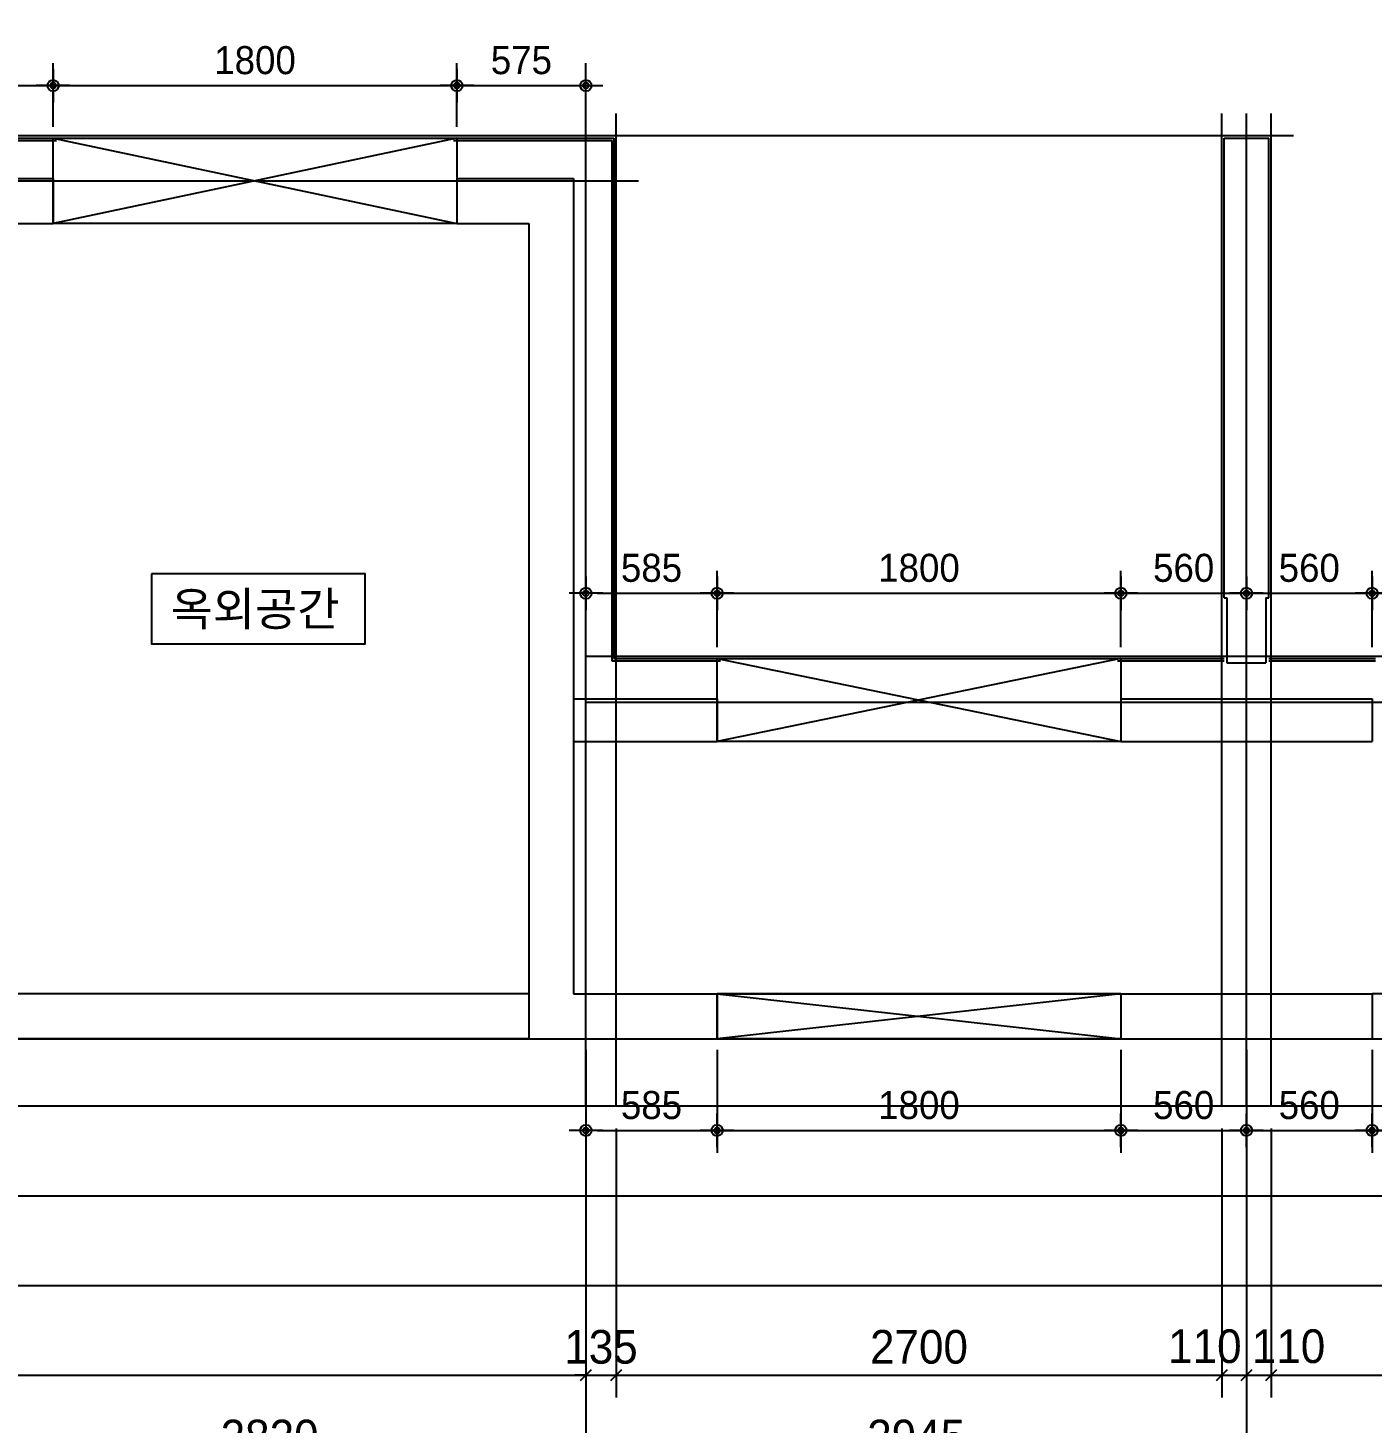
# Model space of a CAD drawing. Header units: millimetres. Extents: x 0 to 92204, y -190080 to 23760.
# Drawn here: x 19468 to 25461, y -123820 to -117599 of the extents above; entities that cross this region are included whole.
import ezdxf
from ezdxf.enums import TextEntityAlignment as Align

# ---------------------------------------------------------------- set-up
doc = ezdxf.new("R2010")
doc.units = ezdxf.units.MM
doc.header["$LTSCALE"] = 100
doc.linetypes.add('AUDIT_D_220706163347-0', pattern=[0])
doc.linetypes.add('CEN', pattern=[62, 60, -1, 0, -1])
doc.layers.get('defpoints').update_dxf_attribs({"color": 139})
for name, color, linetype in [('AA-XXXX-DIMS', 7, 'Continuous'), ('CEN_CON', 1, 'CEN'), ('CEN_WALL', 12, 'CEN'), ('CONC', 2, 'Continuous'), ('DIM', 7, 'AUDIT_D_220706163347-0'), ('ELE3_CON', 7, 'Continuous'), ('MC', 135, 'Continuous'), ('WAL', 3, 'Continuous'), ('WAL_DRY', 7, 'Continuous'), ('실명', 3, 'AUDIT_D_220706163347-0'), ('실명박스', 7, 'AUDIT_D_220706163347-0'), ('창호-open', 4, 'Continuous')]:
    doc.layers.add(name, color=color, linetype=linetype)
doc.styles.add('HAUD01', font='Dotum.ttf')
doc.styles.add('돋움', font='Dotum.ttf')
doc.styles.add('맑은고딕', font='malgun.ttf', dxfattribs={"width": 0.9})
doc.dimstyles.new('DIM-50', dxfattribs={"dimscale": 50, "dimtxt": 3, "dimasz": 1, "dimexe": 2, "dimexo": 2, "dimgap": 1, "dimtad": 1, "dimdec": 0, "dimzin": 0, "dimdsep": 46, "dimtxsty": '맑은고딕', "dimblk1": 'DIMDOT', "dimblk2": 'DIMDOT', "dimsah": 1, "dimcen": 0.09, "dimdle": 2, "dimclrd": 7, "dimclre": 7, "dimclrt": 3, "dimadec": 0, "dimazin": 0, "dimtfac": 1, "dimtdec": 0, "dimtix": 1, "dimtmove": 2, "dimatfit": 3, "dimldrblk": 'DIMDOT', "dimfxl": 1, "dimtolj": 1, "dimtzin": 0, "dimarcsym": 0})
doc.dimstyles.new('MCDIM-50', dxfattribs={"dimscale": 50, "dimtxt": 3, "dimasz": 1, "dimexe": 2, "dimexo": 2, "dimgap": 1, "dimtad": 1, "dimdec": 0, "dimzin": 0, "dimdsep": 46, "dimtxsty": '맑은고딕', "dimblk1": 'ARCHTICK', "dimblk2": 'ARCHTICK', "dimsah": 1, "dimcen": 0.09, "dimdle": 2, "dimclrd": 7, "dimclre": 7, "dimclrt": 3, "dimadec": 0, "dimazin": 0, "dimtfac": 1, "dimtdec": 0, "dimtix": 1, "dimtmove": 2, "dimatfit": 3, "dimldrblk": 'ARCHTICK', "dimfxl": 1, "dimtolj": 1, "dimtzin": 0, "dimarcsym": 0})
doc.dimstyles.new('내부100', dxfattribs={"dimscale": 50, "dimtxt": 2.5, "dimasz": 1, "dimexe": 2, "dimexo": 1, "dimgap": 1, "dimtad": 1, "dimdec": 0, "dimzin": 0, "dimdsep": 46, "dimtxsty": '돋움', "dimblk1": 'DIMDOT', "dimblk2": 'DIMDOT', "dimsah": 1, "dimcen": 0.09, "dimdle": 2, "dimclrd": 7, "dimclre": 7, "dimclrt": 3, "dimadec": 0, "dimazin": 0, "dimtfac": 1, "dimtdec": 0, "dimtix": 1, "dimtmove": 2, "dimatfit": 3, "dimldrblk": 'DIMDOT', "dimfxl": 1, "dimtolj": 1, "dimtzin": 0, "dimarcsym": 0})

# ---------------------------------------------------------------- blocks, each defined once
blk = doc.blocks.new('U-121A(기본)', base_point=(-97042.6, -98978.4))
at = {"layer": 'CEN_CON'}
for p, q in [((-105307.6, -99278.4), (-105307.6, -94853.4)), ((-111072.6, -98978.4), (-96437.6, -98978.4))]:
    blk.add_line(p, q, dxfattribs=at)
at = {"layer": 'CEN_WALL'}
for p, q in [((-108252.6, -99278.4), (-108252.6, -94853.4)), ((-111672.6, -95153.4), (-108017.6, -95153.4)), ((-108252.6, -97478.4), (-100677.6, -97478.4))]:
    blk.add_line(p, q, dxfattribs=at)
at = {"layer": 'CONC'}
for p, q in [((-105407.6, -97013.4), (-105407.6, -94963.4)), ((-105407.6, -94963.4), (-105207.6, -94963.4)), ((-105207.6, -97013.4), (-105207.6, -94963.4)), ((-111197.6, -95143.4), (-110627.6, -95143.4)), ((-110627.6, -95143.4), (-110627.6, -95343.4)), ((-108827.6, -95143.4), (-108307.6, -95143.4)), ((-108827.6, -95143.4), (-108827.6, -95343.4)), ((-108307.6, -95143.4), (-108307.6, -98778.4)), ((-110947.6, -95343.4), (-110627.6, -95343.4)), ((-108827.6, -95343.4), (-108507.6, -95343.4)), ((-108507.6, -95343.4), (-108507.6, -98978.4)), ((-105407.6, -97013.4), (-105394.6, -97013.4)), ((-105394.6, -97013.4), (-105394.6, -97303.4)), ((-105220.6, -97013.4), (-105220.6, -97303.4)), ((-105220.6, -97013.4), (-105207.6, -97013.4)), ((-105394.6, -97303.4), (-105220.6, -97303.4)), ((-108307.6, -98778.4), (-107667.6, -98778.4)), ((-107667.6, -98778.4), (-107667.6, -98978.4)), ((-105867.6, -98778.4), (-104747.6, -98778.4)), ((-105867.6, -98778.4), (-105867.6, -98978.4)), ((-104747.6, -98778.4), (-104747.6, -98978.4)), ((-108507.6, -98978.4), (-107667.6, -98978.4)), ((-105867.6, -98978.4), (-104747.6, -98978.4))]:
    blk.add_line(p, q, dxfattribs=at)
at = {"layer": 'ELE3_CON'}
for p, q in [((-108507.6, -98778.4), (-110947.6, -98778.4)), ((-105867.6, -98778.4), (-107667.6, -98778.4)), ((-101447.6, -98778.4), (-104747.6, -98778.4)), ((-108507.6, -98978.4), (-110947.6, -98978.4))]:
    blk.add_line(p, q, dxfattribs=at)
at = {"layer": 'MC'}
for p, q in [((-108117.6, -99278.4), (-108117.6, -94853.4)), ((-105417.6, -99278.4), (-105417.6, -94853.4)), ((-105197.6, -99278.4), (-105197.6, -94853.4)), ((-105097.6, -94953.4), (-111072.6, -94953.4)), ((-108252.6, -97273.4), (-100677.6, -97273.4))]:
    blk.add_line(p, q, dxfattribs=at)
at = {"layer": 'WAL'}
for p, q in [((-108307.6, -97463.4), (-107667.6, -97463.4)), ((-107667.6, -97463.4), (-107667.6, -97653.4)), ((-105867.6, -97463.4), (-104747.6, -97463.4)), ((-105867.6, -97463.4), (-105867.6, -97653.4)), ((-104747.6, -97463.4), (-104747.6, -97653.4)), ((-108307.6, -97653.4), (-107667.6, -97653.4)), ((-105867.6, -97653.4), (-104747.6, -97653.4))]:
    blk.add_line(p, q, dxfattribs=at)
at = {"layer": 'WAL_DRY'}
for p, q in [((-111377.6, -94963.4), (-110612.6, -94963.4)), ((-111367.6, -94973.4), (-110612.6, -94973.4)), ((-108842.6, -94963.4), (-108127.6, -94963.4)), ((-108842.6, -94973.4), (-108137.6, -94973.4)), ((-108137.6, -94973.4), (-108137.6, -97293.4)), ((-108127.6, -94963.4), (-108127.6, -97283.4)), ((-108127.6, -97283.4), (-107652.6, -97283.4)), ((-105882.6, -97283.4), (-105407.6, -97283.4)), ((-105207.6, -97283.4), (-104732.6, -97283.4)), ((-108137.6, -97293.4), (-107652.6, -97293.4)), ((-105882.6, -97293.4), (-105407.6, -97293.4)), ((-105207.6, -97293.4), (-104732.6, -97293.4))]:
    blk.add_line(p, q, dxfattribs=at)
blk = doc.blocks.new('DIMDOT')
at = {"layer": 'AA-XXXX-DIMS'}
for p, q in [((0, -1.5), (0, 1.5)), ((-1.5, 0), (1.5, 0))]:
    blk.add_line(p, q, dxfattribs=at)
for radius in [0.5, 0.25]:
    blk.add_circle((0, 0), radius, dxfattribs=at)
blk = doc.blocks.new('*D2963')
at = {"layer": 'defpoints', "color": 0, "transparency": 16777216}
for p in [(19135.6, -146165.9), (21955.6, -146165.9), (21955.6, -147765.9)]:
    blk.add_point(p, dxfattribs=at)
at = {"layer": 'DIM', "color": 7, "lineweight": -2, "transparency": 16777216}
for p, q in [((19135.6, -146265.9), (19135.6, -147865.9)), ((21955.6, -146265.9), (21955.6, -147865.9)), ((19185.6, -147765.9), (21905.6, -147765.9))]:
    blk.add_line(p, q, dxfattribs=at)
at = {"layer": 'DIM', "color": 7, "lineweight": -2, "transparency": 16777216, "xscale": 50, "yscale": 50, "zscale": 50, "rotation": 180}
blk.add_blockref('DIMDOT', (19135.6, -147765.9), dxfattribs=at)
at = {"layer": 'DIM', "color": 7, "lineweight": -2, "transparency": 16777216, "xscale": 50, "yscale": 50, "zscale": 50}
blk.add_blockref('DIMDOT', (21955.6, -147765.9), dxfattribs=at)
at = {"layer": 'DIM', "color": 3, "transparency": 16777216, "insert": (20545.6, -147640.8), "char_height": 150, "attachment_point": 5, "style": 'HAUD01'}
blk.add_mtext('\\A1;2820', dxfattribs=at)
blk = doc.blocks.new('*D2964')
at = {"layer": 'defpoints', "color": 0, "transparency": 16777216}
for p in [(21955.6, -146165.9), (24900.6, -146165.9), (24900.6, -147765.9)]:
    blk.add_point(p, dxfattribs=at)
at = {"layer": 'DIM', "color": 7, "lineweight": -2, "transparency": 16777216}
for p, q in [((21955.6, -146265.9), (21955.6, -147865.9)), ((24900.6, -146265.9), (24900.6, -147865.9)), ((22005.6, -147765.9), (24850.6, -147765.9))]:
    blk.add_line(p, q, dxfattribs=at)
at = {"layer": 'DIM', "color": 7, "lineweight": -2, "transparency": 16777216, "xscale": 50, "yscale": 50, "zscale": 50, "rotation": 180}
blk.add_blockref('DIMDOT', (21955.6, -147765.9), dxfattribs=at)
at = {"layer": 'DIM', "color": 7, "lineweight": -2, "transparency": 16777216, "xscale": 50, "yscale": 50, "zscale": 50}
blk.add_blockref('DIMDOT', (24900.6, -147765.9), dxfattribs=at)
at = {"layer": 'DIM', "color": 3, "transparency": 16777216, "insert": (23428.1, -147640.8), "char_height": 150, "attachment_point": 5, "style": 'HAUD01'}
blk.add_mtext('\\A1;2945', dxfattribs=at)
blk = doc.blocks.new('*D2965')
at = {"layer": 'defpoints', "color": 0, "transparency": 16777216}
for p in [(24900.6, -146165.9), (29320.6, -146165.9), (29320.6, -147765.9)]:
    blk.add_point(p, dxfattribs=at)
at = {"layer": 'DIM', "color": 7, "lineweight": -2, "transparency": 16777216}
for p, q in [((24900.6, -146265.9), (24900.6, -147865.9)), ((29320.6, -146265.9), (29320.6, -147865.9)), ((24950.6, -147765.9), (29270.6, -147765.9))]:
    blk.add_line(p, q, dxfattribs=at)
at = {"layer": 'DIM', "color": 7, "lineweight": -2, "transparency": 16777216, "xscale": 50, "yscale": 50, "zscale": 50, "rotation": 180}
blk.add_blockref('DIMDOT', (24900.6, -147765.9), dxfattribs=at)
at = {"layer": 'DIM', "color": 7, "lineweight": -2, "transparency": 16777216, "xscale": 50, "yscale": 50, "zscale": 50}
blk.add_blockref('DIMDOT', (29320.6, -147765.9), dxfattribs=at)
at = {"layer": 'DIM', "color": 3, "transparency": 16777216, "insert": (27110.6, -147640.8), "char_height": 150, "attachment_point": 5, "style": 'HAUD01'}
blk.add_mtext('\\A1;4420', dxfattribs=at)
blk = doc.blocks.new('_ArchTick')
at = {"color": 0, "linetype": 'ByBlock', "const_width": 0.15}
blk.add_lwpolyline([(-0.5, -0.5), (0.5, 0.5)], dxfattribs=at)
blk = doc.blocks.new('*D2977')
at = {"layer": 'defpoints', "color": 0, "linetype": 'ByBlock', "transparency": 16777216}
for p in [(21955.6, -146165.9), (22090.6, -146165.9), (22090.6, -147365.9)]:
    blk.add_point(p, dxfattribs=at)
at = {"layer": 'DIM', "color": 7, "linetype": 'ByBlock', "lineweight": -2, "transparency": 16777216}
for p, q in [((21955.6, -146265.9), (21955.6, -147465.9)), ((22090.6, -146265.9), (22090.6, -147465.9)), ((21955.6, -147365.9), (21905.6, -147365.9)), ((21955.6, -147365.9), (22090.6, -147365.9)), ((22090.6, -147365.9), (22140.6, -147365.9))]:
    blk.add_line(p, q, dxfattribs=at)
at = {"layer": 'DIM', "color": 7, "linetype": 'ByBlock', "lineweight": -2, "transparency": 16777216, "xscale": 50, "yscale": 50, "zscale": 50}
blk.add_blockref('_ArchTick', (21955.6, -147365.9), dxfattribs=at)
at = {"layer": 'DIM', "color": 7, "linetype": 'ByBlock', "lineweight": -2, "transparency": 16777216, "xscale": 50, "yscale": 50, "zscale": 50, "rotation": 180}
blk.add_blockref('_ArchTick', (22090.6, -147365.9), dxfattribs=at)
at = {"layer": 'DIM', "color": 3, "linetype": 'ByBlock', "transparency": 16777216, "insert": (22023.1, -147240.8), "char_height": 150, "attachment_point": 5, "style": 'HAUD01'}
blk.add_mtext('\\A1;135', dxfattribs=at)
blk = doc.blocks.new('*D2978')
at = {"layer": 'defpoints', "color": 0, "linetype": 'ByBlock', "transparency": 16777216}
for p in [(22090.6, -146165.9), (24790.6, -146165.9), (24790.6, -147365.9)]:
    blk.add_point(p, dxfattribs=at)
at = {"layer": 'DIM', "color": 7, "linetype": 'ByBlock', "lineweight": -2, "transparency": 16777216}
for p, q in [((22090.6, -146265.9), (22090.6, -147465.9)), ((24790.6, -146265.9), (24790.6, -147465.9)), ((21990.6, -147365.9), (24890.6, -147365.9))]:
    blk.add_line(p, q, dxfattribs=at)
at = {"layer": 'DIM', "color": 7, "linetype": 'ByBlock', "lineweight": -2, "transparency": 16777216, "xscale": 50, "yscale": 50, "zscale": 50, "rotation": 180}
blk.add_blockref('_ArchTick', (22090.6, -147365.9), dxfattribs=at)
at = {"layer": 'DIM', "color": 7, "linetype": 'ByBlock', "lineweight": -2, "transparency": 16777216, "xscale": 50, "yscale": 50, "zscale": 50}
blk.add_blockref('_ArchTick', (24790.6, -147365.9), dxfattribs=at)
at = {"layer": 'DIM', "color": 3, "linetype": 'ByBlock', "transparency": 16777216, "insert": (23440.6, -147240.8), "char_height": 150, "attachment_point": 5, "style": 'HAUD01'}
blk.add_mtext('\\A1;2700', dxfattribs=at)
blk = doc.blocks.new('*D2979')
at = {"layer": 'defpoints', "color": 0, "linetype": 'ByBlock', "transparency": 16777216}
for p in [(24790.6, -146165.9), (24900.6, -146165.9), (24900.6, -147365.9)]:
    blk.add_point(p, dxfattribs=at)
at = {"layer": 'DIM', "color": 7, "linetype": 'ByBlock', "lineweight": -2, "transparency": 16777216}
for p, q in [((24790.6, -146265.9), (24790.6, -147465.9)), ((24900.6, -146265.9), (24900.6, -147465.9)), ((24690.6, -147365.9), (25000.6, -147365.9))]:
    blk.add_line(p, q, dxfattribs=at)
at = {"layer": 'DIM', "color": 7, "linetype": 'ByBlock', "lineweight": -2, "transparency": 16777216, "xscale": 50, "yscale": 50, "zscale": 50, "rotation": 180}
blk.add_blockref('_ArchTick', (24790.6, -147365.9), dxfattribs=at)
at = {"layer": 'DIM', "color": 7, "linetype": 'ByBlock', "lineweight": -2, "transparency": 16777216, "xscale": 50, "yscale": 50, "zscale": 50}
blk.add_blockref('_ArchTick', (24900.6, -147365.9), dxfattribs=at)
at = {"layer": 'DIM', "color": 3, "linetype": 'ByBlock', "transparency": 16777216, "insert": (24715, -147238), "char_height": 150, "attachment_point": 5, "style": 'HAUD01'}
blk.add_mtext('\\A1;110', dxfattribs=at)
blk = doc.blocks.new('*D2980')
at = {"layer": 'defpoints', "color": 0, "linetype": 'ByBlock', "transparency": 16777216}
for p in [(24900.6, -146165.9), (25010.6, -146165.9), (25010.6, -147365.9)]:
    blk.add_point(p, dxfattribs=at)
at = {"layer": 'DIM', "color": 7, "linetype": 'ByBlock', "lineweight": -2, "transparency": 16777216}
for p, q in [((24900.6, -146265.9), (24900.6, -147465.9)), ((25010.6, -146265.9), (25010.6, -147465.9)), ((24800.6, -147365.9), (25110.6, -147365.9))]:
    blk.add_line(p, q, dxfattribs=at)
at = {"layer": 'DIM', "color": 7, "linetype": 'ByBlock', "lineweight": -2, "transparency": 16777216, "xscale": 50, "yscale": 50, "zscale": 50, "rotation": 180}
blk.add_blockref('_ArchTick', (24900.6, -147365.9), dxfattribs=at)
at = {"layer": 'DIM', "color": 7, "linetype": 'ByBlock', "lineweight": -2, "transparency": 16777216, "xscale": 50, "yscale": 50, "zscale": 50}
blk.add_blockref('_ArchTick', (25010.6, -147365.9), dxfattribs=at)
at = {"layer": 'DIM', "color": 3, "linetype": 'ByBlock', "transparency": 16777216, "insert": (25088.1, -147238), "char_height": 150, "attachment_point": 5, "style": 'HAUD01'}
blk.add_mtext('\\A1;110', dxfattribs=at)
blk = doc.blocks.new('*D2981')
at = {"layer": 'defpoints', "color": 0, "linetype": 'ByBlock', "transparency": 16777216}
for p in [(25010.6, -146165.9), (29210.6, -146165.9), (29210.6, -147365.9)]:
    blk.add_point(p, dxfattribs=at)
at = {"layer": 'DIM', "color": 7, "linetype": 'ByBlock', "lineweight": -2, "transparency": 16777216}
for p, q in [((25010.6, -146265.9), (25010.6, -147465.9)), ((29210.6, -146265.9), (29210.6, -147465.9)), ((24910.6, -147365.9), (29310.6, -147365.9))]:
    blk.add_line(p, q, dxfattribs=at)
at = {"layer": 'DIM', "color": 7, "linetype": 'ByBlock', "lineweight": -2, "transparency": 16777216, "xscale": 50, "yscale": 50, "zscale": 50, "rotation": 180}
blk.add_blockref('_ArchTick', (25010.6, -147365.9), dxfattribs=at)
at = {"layer": 'DIM', "color": 7, "linetype": 'ByBlock', "lineweight": -2, "transparency": 16777216, "xscale": 50, "yscale": 50, "zscale": 50}
blk.add_blockref('_ArchTick', (29210.6, -147365.9), dxfattribs=at)
at = {"layer": 'DIM', "color": 3, "linetype": 'ByBlock', "transparency": 16777216, "insert": (27110.6, -147240.8), "char_height": 150, "attachment_point": 5, "style": 'HAUD01'}
blk.add_mtext('\\A1;4200', dxfattribs=at)
blk = doc.blocks.new('*D1086')
at = {"layer": 'defpoints', "color": 0, "transparency": 16777216}
for p in [(21955.6, -122105.9), (22540.6, -122105.9), (22540.6, -122515.2)]:
    blk.add_point(p, dxfattribs=at)
at = {"layer": 'DIM', "color": 7, "lineweight": -2, "transparency": 16777216}
for p, q in [((21955.6, -122155.9), (21955.6, -122615.2)), ((22540.6, -122155.9), (22540.6, -122615.2)), ((22005.6, -122515.2), (22490.6, -122515.2))]:
    blk.add_line(p, q, dxfattribs=at)
at = {"layer": 'DIM', "color": 7, "lineweight": -2, "transparency": 16777216, "xscale": 50, "yscale": 50, "zscale": 50, "rotation": 180}
blk.add_blockref('DIMDOT', (21955.6, -122515.2), dxfattribs=at)
at = {"layer": 'DIM', "color": 7, "lineweight": -2, "transparency": 16777216, "xscale": 50, "yscale": 50, "zscale": 50}
blk.add_blockref('DIMDOT', (22540.6, -122515.2), dxfattribs=at)
at = {"layer": 'DIM', "color": 3, "transparency": 16777216, "insert": (22248.1, -122402.6), "char_height": 125, "attachment_point": 5, "style": '돋움'}
blk.add_mtext('\\A1;585', dxfattribs=at)
blk = doc.blocks.new('*D1087')
at = {"layer": 'defpoints', "color": 0, "transparency": 16777216}
for p in [(22540.6, -122105.9), (24340.6, -122105.9), (24340.6, -122515.2)]:
    blk.add_point(p, dxfattribs=at)
at = {"layer": 'DIM', "color": 7, "lineweight": -2, "transparency": 16777216}
for p, q in [((22540.6, -122155.9), (22540.6, -122615.2)), ((24340.6, -122155.9), (24340.6, -122615.2)), ((22590.6, -122515.2), (24290.6, -122515.2))]:
    blk.add_line(p, q, dxfattribs=at)
at = {"layer": 'DIM', "color": 7, "lineweight": -2, "transparency": 16777216, "xscale": 50, "yscale": 50, "zscale": 50, "rotation": 180}
blk.add_blockref('DIMDOT', (22540.6, -122515.2), dxfattribs=at)
at = {"layer": 'DIM', "color": 7, "lineweight": -2, "transparency": 16777216, "xscale": 50, "yscale": 50, "zscale": 50}
blk.add_blockref('DIMDOT', (24340.6, -122515.2), dxfattribs=at)
at = {"layer": 'DIM', "color": 3, "transparency": 16777216, "insert": (23440.6, -122402.6), "char_height": 125, "attachment_point": 5, "style": '돋움'}
blk.add_mtext('\\A1;1800', dxfattribs=at)
blk = doc.blocks.new('*D1088')
at = {"layer": 'defpoints', "color": 0, "transparency": 16777216}
for p in [(24340.6, -122105.9), (24900.6, -122105.9), (24900.6, -122515.2)]:
    blk.add_point(p, dxfattribs=at)
at = {"layer": 'DIM', "color": 7, "lineweight": -2, "transparency": 16777216}
for p, q in [((24340.6, -122155.9), (24340.6, -122615.2)), ((24900.6, -122155.9), (24900.6, -122615.2)), ((24390.6, -122515.2), (24850.6, -122515.2))]:
    blk.add_line(p, q, dxfattribs=at)
at = {"layer": 'DIM', "color": 7, "lineweight": -2, "transparency": 16777216, "xscale": 50, "yscale": 50, "zscale": 50, "rotation": 180}
blk.add_blockref('DIMDOT', (24340.6, -122515.2), dxfattribs=at)
at = {"layer": 'DIM', "color": 7, "lineweight": -2, "transparency": 16777216, "xscale": 50, "yscale": 50, "zscale": 50}
blk.add_blockref('DIMDOT', (24900.6, -122515.2), dxfattribs=at)
at = {"layer": 'DIM', "color": 3, "transparency": 16777216, "insert": (24620.6, -122402.6), "char_height": 125, "attachment_point": 5, "style": '돋움'}
blk.add_mtext('\\A1;560', dxfattribs=at)
blk = doc.blocks.new('*D1089')
at = {"layer": 'defpoints', "color": 0, "transparency": 16777216}
for p in [(24900.6, -122105.9), (25460.6, -122105.9), (25460.6, -122515.2)]:
    blk.add_point(p, dxfattribs=at)
at = {"layer": 'DIM', "color": 7, "lineweight": -2, "transparency": 16777216}
for p, q in [((24900.6, -122155.9), (24900.6, -122615.2)), ((25460.6, -122155.9), (25460.6, -122615.2)), ((24950.6, -122515.2), (25410.6, -122515.2))]:
    blk.add_line(p, q, dxfattribs=at)
at = {"layer": 'DIM', "color": 7, "lineweight": -2, "transparency": 16777216, "xscale": 50, "yscale": 50, "zscale": 50, "rotation": 180}
blk.add_blockref('DIMDOT', (24900.6, -122515.2), dxfattribs=at)
at = {"layer": 'DIM', "color": 7, "lineweight": -2, "transparency": 16777216, "xscale": 50, "yscale": 50, "zscale": 50}
blk.add_blockref('DIMDOT', (25460.6, -122515.2), dxfattribs=at)
at = {"layer": 'DIM', "color": 3, "transparency": 16777216, "insert": (25180.6, -122402.6), "char_height": 125, "attachment_point": 5, "style": '돋움'}
blk.add_mtext('\\A1;560', dxfattribs=at)
blk = doc.blocks.new('*D1090')
at = {"layer": 'defpoints', "color": 0, "transparency": 16777216}
for p in [(25460.6, -122105.9), (28760.6, -122105.9), (28760.6, -122515.2)]:
    blk.add_point(p, dxfattribs=at)
at = {"layer": 'DIM', "color": 7, "lineweight": -2, "transparency": 16777216}
for p, q in [((25460.6, -122155.9), (25460.6, -122615.2)), ((28760.6, -122155.9), (28760.6, -122615.2)), ((25510.6, -122515.2), (28710.6, -122515.2))]:
    blk.add_line(p, q, dxfattribs=at)
at = {"layer": 'DIM', "color": 7, "lineweight": -2, "transparency": 16777216, "xscale": 50, "yscale": 50, "zscale": 50, "rotation": 180}
blk.add_blockref('DIMDOT', (25460.6, -122515.2), dxfattribs=at)
at = {"layer": 'DIM', "color": 7, "lineweight": -2, "transparency": 16777216, "xscale": 50, "yscale": 50, "zscale": 50}
blk.add_blockref('DIMDOT', (28760.6, -122515.2), dxfattribs=at)
at = {"layer": 'DIM', "color": 3, "transparency": 16777216, "insert": (27110.6, -122402.6), "char_height": 125, "attachment_point": 5, "style": '돋움'}
blk.add_mtext('\\A1;3300', dxfattribs=at)
blk = doc.blocks.new('*D1107')
at = {"layer": 'defpoints', "color": 0, "transparency": 16777216}
for p in [(22540.6, -120120), (21955.6, -120410.9), (22540.6, -120410.9)]:
    blk.add_point(p, dxfattribs=at)
at = {"layer": 'DIM', "color": 7, "lineweight": -2, "transparency": 16777216}
for p, q in [((21955.6, -120360.9), (21955.6, -120020)), ((22540.6, -120360.9), (22540.6, -120020)), ((22005.6, -120120), (22490.6, -120120))]:
    blk.add_line(p, q, dxfattribs=at)
at = {"layer": 'DIM', "color": 7, "lineweight": -2, "transparency": 16777216, "xscale": 50, "yscale": 50, "zscale": 50, "rotation": 180}
blk.add_blockref('DIMDOT', (21955.6, -120120), dxfattribs=at)
at = {"layer": 'DIM', "color": 7, "lineweight": -2, "transparency": 16777216, "xscale": 50, "yscale": 50, "zscale": 50}
blk.add_blockref('DIMDOT', (22540.6, -120120), dxfattribs=at)
at = {"layer": 'DIM', "color": 3, "transparency": 16777216, "insert": (22248.1, -120007.4), "char_height": 125, "attachment_point": 5, "style": '돋움'}
blk.add_mtext('\\A1;585', dxfattribs=at)
blk = doc.blocks.new('*D1108')
at = {"layer": 'defpoints', "color": 0, "transparency": 16777216}
for p in [(24340.6, -120120), (22540.6, -120410.9), (24340.6, -120410.9)]:
    blk.add_point(p, dxfattribs=at)
at = {"layer": 'DIM', "color": 7, "lineweight": -2, "transparency": 16777216}
for p, q in [((22540.6, -120360.9), (22540.6, -120020)), ((24340.6, -120360.9), (24340.6, -120020)), ((22590.6, -120120), (24290.6, -120120))]:
    blk.add_line(p, q, dxfattribs=at)
at = {"layer": 'DIM', "color": 7, "lineweight": -2, "transparency": 16777216, "xscale": 50, "yscale": 50, "zscale": 50, "rotation": 180}
blk.add_blockref('DIMDOT', (22540.6, -120120), dxfattribs=at)
at = {"layer": 'DIM', "color": 7, "lineweight": -2, "transparency": 16777216, "xscale": 50, "yscale": 50, "zscale": 50}
blk.add_blockref('DIMDOT', (24340.6, -120120), dxfattribs=at)
at = {"layer": 'DIM', "color": 3, "transparency": 16777216, "insert": (23440.6, -120007.4), "char_height": 125, "attachment_point": 5, "style": '돋움'}
blk.add_mtext('\\A1;1800', dxfattribs=at)
blk = doc.blocks.new('*D1109')
at = {"layer": 'defpoints', "color": 0, "transparency": 16777216}
for p in [(24900.6, -120120), (24340.6, -120410.9), (24900.6, -120410.9)]:
    blk.add_point(p, dxfattribs=at)
at = {"layer": 'DIM', "color": 7, "lineweight": -2, "transparency": 16777216}
for p, q in [((24340.6, -120360.9), (24340.6, -120020)), ((24900.6, -120360.9), (24900.6, -120020)), ((24390.6, -120120), (24850.6, -120120))]:
    blk.add_line(p, q, dxfattribs=at)
at = {"layer": 'DIM', "color": 7, "lineweight": -2, "transparency": 16777216, "xscale": 50, "yscale": 50, "zscale": 50, "rotation": 180}
blk.add_blockref('DIMDOT', (24340.6, -120120), dxfattribs=at)
at = {"layer": 'DIM', "color": 7, "lineweight": -2, "transparency": 16777216, "xscale": 50, "yscale": 50, "zscale": 50}
blk.add_blockref('DIMDOT', (24900.6, -120120), dxfattribs=at)
at = {"layer": 'DIM', "color": 3, "transparency": 16777216, "insert": (24620.6, -120007.4), "char_height": 125, "attachment_point": 5, "style": '돋움'}
blk.add_mtext('\\A1;560', dxfattribs=at)
blk = doc.blocks.new('*D1110')
at = {"layer": 'defpoints', "color": 0, "transparency": 16777216}
for p in [(25460.6, -120120), (24900.6, -120410.9), (25460.6, -120410.9)]:
    blk.add_point(p, dxfattribs=at)
at = {"layer": 'DIM', "color": 7, "lineweight": -2, "transparency": 16777216}
for p, q in [((24900.6, -120360.9), (24900.6, -120020)), ((25460.6, -120360.9), (25460.6, -120020)), ((24950.6, -120120), (25410.6, -120120))]:
    blk.add_line(p, q, dxfattribs=at)
at = {"layer": 'DIM', "color": 7, "lineweight": -2, "transparency": 16777216, "xscale": 50, "yscale": 50, "zscale": 50, "rotation": 180}
blk.add_blockref('DIMDOT', (24900.6, -120120), dxfattribs=at)
at = {"layer": 'DIM', "color": 7, "lineweight": -2, "transparency": 16777216, "xscale": 50, "yscale": 50, "zscale": 50}
blk.add_blockref('DIMDOT', (25460.6, -120120), dxfattribs=at)
at = {"layer": 'DIM', "color": 3, "transparency": 16777216, "insert": (25180.6, -120007.4), "char_height": 125, "attachment_point": 5, "style": '돋움'}
blk.add_mtext('\\A1;560', dxfattribs=at)
blk = doc.blocks.new('*D1111')
at = {"layer": 'defpoints', "color": 0, "transparency": 16777216}
for p in [(28760.6, -120120), (25460.6, -120410.9), (28760.6, -120410.9)]:
    blk.add_point(p, dxfattribs=at)
at = {"layer": 'DIM', "color": 7, "lineweight": -2, "transparency": 16777216}
for p, q in [((25460.6, -120360.9), (25460.6, -120020)), ((28760.6, -120360.9), (28760.6, -120020)), ((25510.6, -120120), (28710.6, -120120))]:
    blk.add_line(p, q, dxfattribs=at)
at = {"layer": 'DIM', "color": 7, "lineweight": -2, "transparency": 16777216, "xscale": 50, "yscale": 50, "zscale": 50, "rotation": 180}
blk.add_blockref('DIMDOT', (25460.6, -120120), dxfattribs=at)
at = {"layer": 'DIM', "color": 7, "lineweight": -2, "transparency": 16777216, "xscale": 50, "yscale": 50, "zscale": 50}
blk.add_blockref('DIMDOT', (28760.6, -120120), dxfattribs=at)
at = {"layer": 'DIM', "color": 3, "transparency": 16777216, "insert": (27110.6, -120007.4), "char_height": 125, "attachment_point": 5, "style": '돋움'}
blk.add_mtext('\\A1;3300', dxfattribs=at)
blk = doc.blocks.new('*D1128')
at = {"layer": 'defpoints', "color": 0, "transparency": 16777216}
for p in [(19580.6, -117856.4), (18955.6, -118090.9), (19580.6, -118090.9)]:
    blk.add_point(p, dxfattribs=at)
at = {"layer": 'DIM', "color": 7, "lineweight": -2, "transparency": 16777216}
for p, q in [((18955.6, -118040.9), (18955.6, -117756.4)), ((19580.6, -118040.9), (19580.6, -117756.4)), ((19005.6, -117856.4), (19530.6, -117856.4))]:
    blk.add_line(p, q, dxfattribs=at)
at = {"layer": 'DIM', "color": 7, "lineweight": -2, "transparency": 16777216, "xscale": 50, "yscale": 50, "zscale": 50, "rotation": 180}
blk.add_blockref('DIMDOT', (18955.6, -117856.4), dxfattribs=at)
at = {"layer": 'DIM', "color": 7, "lineweight": -2, "transparency": 16777216, "xscale": 50, "yscale": 50, "zscale": 50}
blk.add_blockref('DIMDOT', (19580.6, -117856.4), dxfattribs=at)
at = {"layer": 'DIM', "color": 3, "transparency": 16777216, "insert": (19268.1, -117743.9), "char_height": 125, "attachment_point": 5, "style": '돋움'}
blk.add_mtext('\\A1;625', dxfattribs=at)
blk = doc.blocks.new('*D1129')
at = {"layer": 'defpoints', "color": 0, "transparency": 16777216}
for p in [(21380.6, -117856.4), (19580.6, -118090.9), (21380.6, -118090.9)]:
    blk.add_point(p, dxfattribs=at)
at = {"layer": 'DIM', "color": 7, "lineweight": -2, "transparency": 16777216}
for p, q in [((19580.6, -118040.9), (19580.6, -117756.4)), ((21380.6, -118040.9), (21380.6, -117756.4)), ((19630.6, -117856.4), (21330.6, -117856.4))]:
    blk.add_line(p, q, dxfattribs=at)
at = {"layer": 'DIM', "color": 7, "lineweight": -2, "transparency": 16777216, "xscale": 50, "yscale": 50, "zscale": 50, "rotation": 180}
blk.add_blockref('DIMDOT', (19580.6, -117856.4), dxfattribs=at)
at = {"layer": 'DIM', "color": 7, "lineweight": -2, "transparency": 16777216, "xscale": 50, "yscale": 50, "zscale": 50}
blk.add_blockref('DIMDOT', (21380.6, -117856.4), dxfattribs=at)
at = {"layer": 'DIM', "color": 3, "transparency": 16777216, "insert": (20480.6, -117743.9), "char_height": 125, "attachment_point": 5, "style": '돋움'}
blk.add_mtext('\\A1;1800', dxfattribs=at)
blk = doc.blocks.new('*D1130')
at = {"layer": 'defpoints', "color": 0, "transparency": 16777216}
for p in [(21955.6, -117856.4), (21380.6, -118090.9), (21955.6, -118090.9)]:
    blk.add_point(p, dxfattribs=at)
at = {"layer": 'DIM', "color": 7, "lineweight": -2, "transparency": 16777216}
for p, q in [((21380.6, -118040.9), (21380.6, -117756.4)), ((21955.6, -118040.9), (21955.6, -117756.4)), ((21430.6, -117856.4), (21905.6, -117856.4))]:
    blk.add_line(p, q, dxfattribs=at)
at = {"layer": 'DIM', "color": 7, "lineweight": -2, "transparency": 16777216, "xscale": 50, "yscale": 50, "zscale": 50, "rotation": 180}
blk.add_blockref('DIMDOT', (21380.6, -117856.4), dxfattribs=at)
at = {"layer": 'DIM', "color": 7, "lineweight": -2, "transparency": 16777216, "xscale": 50, "yscale": 50, "zscale": 50}
blk.add_blockref('DIMDOT', (21955.6, -117856.4), dxfattribs=at)
at = {"layer": 'DIM', "color": 3, "transparency": 16777216, "insert": (21668.1, -117743.9), "char_height": 125, "attachment_point": 5, "style": '돋움'}
blk.add_mtext('\\A1;575', dxfattribs=at)
blk = doc.blocks.new('DIM-1108')
at = {"layer": 'DIM'}
for base, p1, p2, picture, middle in [((21955.6, -147765.9), (19135.6, -146165.9), (21955.6, -146165.9), '*D2963', (20545.6, -147640.8)), ((24900.6, -147765.9), (21955.6, -146165.9), (24900.6, -146165.9), '*D2964', (23428.1, -147640.8)), ((29320.6, -147765.9), (24900.6, -146165.9), (29320.6, -146165.9), '*D2965', (27110.6, -147640.8))]:
    dim = blk.add_linear_dim(base=base, p1=p1, p2=p2, angle=180, dimstyle='DIM-50', override={"dimscale": 50, "dimtxsty": 'HAUD01'}, dxfattribs=at)
    dim.commit()
    dim.dimension.update_dxf_attribs({"geometry": picture, "text_midpoint": middle})
at = {"layer": 'DIM', "linetype": 'ByBlock'}
for base, p1, p2, picture, middle in [((22090.6, -147365.9), (21955.6, -146165.9), (22090.6, -146165.9), '*D2977', (22023.1, -147240.8)), ((24790.6, -147365.9), (22090.6, -146165.9), (24790.6, -146165.9), '*D2978', (23440.6, -147240.8)), ((29210.6, -147365.9), (25010.6, -146165.9), (29210.6, -146165.9), '*D2981', (27110.6, -147240.8))]:
    dim = blk.add_linear_dim(base=base, p1=p1, p2=p2, angle=180, dimstyle='MCDIM-50', override={"dimtxsty": 'HAUD01'}, dxfattribs=at)
    dim.commit()
    dim.dimension.update_dxf_attribs({"geometry": picture, "text_midpoint": middle})
for base, p1, p2, picture, middle in [((24900.6, -147365.9), (24790.6, -146165.9), (24900.6, -146165.9), '*D2979', (24715, -147238)), ((25010.6, -147365.9), (24900.6, -146165.9), (25010.6, -146165.9), '*D2980', (25088.1, -147238))]:
    dim = blk.add_linear_dim(base=base, p1=p1, p2=p2, angle=180, dimstyle='MCDIM-50', override={"dimtxsty": 'HAUD01'}, dxfattribs=at)
    dim.commit()
    dim.dimension.update_dxf_attribs({"geometry": picture, "text_midpoint": middle, "dimtype": 128})

msp = doc.modelspace()

# ---------------------------------------------------------------- linework, layer by layer
at = {"layer": 'defpoints'}
for points in [[(35566.1, -107830.9), (3300.6, -107830.9), (3300.6, -123605.9), (35566.1, -123605.9)], [(35166.1, -108230.9), (3700.6, -108230.9), (3700.6, -123205.9), (35166.1, -123205.9)], [(34766.1, -108630.9), (4100.6, -108630.9), (4100.6, -122805.9), (34766.1, -122805.9)], [(34366.1, -109030.9), (4500.6, -109030.9), (4500.6, -122405.9), (34366.1, -122405.9)]]:
    msp.add_lwpolyline(points, close=True, dxfattribs=at)
at = {"layer": '실명박스'}
msp.add_lwpolyline([(20019, -120033.2), (20019, -120345.7), (20971.5, -120345.7), (20971.5, -120033.2)], close=True, dxfattribs=at)
at = {"layer": '창호-open'}
for p, q in [((21380.6, -118090.9), (19580.6, -118470.9)), ((19580.6, -118090.9), (21380.6, -118470.9)), ((24340.6, -120410.9), (22540.6, -120780.9)), ((22540.6, -120410.9), (24340.6, -120780.9)), ((24340.6, -121905.9), (22540.6, -122105.9)), ((22540.6, -121905.9), (24340.6, -122105.9))]:
    msp.add_line(p, q, dxfattribs=at)
for points in [[(19580.6, -118090.9), (21380.6, -118090.9), (21380.6, -118470.9), (19580.6, -118470.9)], [(22540.6, -120410.9), (24340.6, -120410.9), (24340.6, -120780.9), (22540.6, -120780.9)], [(22540.6, -121905.9), (24340.6, -121905.9), (24340.6, -122105.9), (22540.6, -122105.9)]]:
    msp.add_lwpolyline(points, close=True, dxfattribs=at)

# ---------------------------------------------------------------- block references
for name, p in [('DIM-1108', (0, 23760)), ('U-121A(기본)', (33165.6, -122105.9))]:
    msp.add_blockref(name, p)

# ---------------------------------------------------------------- texts
at = {"layer": '실명', "style": 'HAUD01'}
msp.add_text('옥외공간', height=150, dxfattribs=at).set_placement((20480.6, -120188.4), align=Align.MIDDLE)

# ---------------------------------------------------------------- dimensions: what is measured, and where the dimension line sits
at = {"layer": 'DIM'}
for base, p1, p2, picture, middle in [((19580.6, -117856.4), (18955.6, -118090.9), (19580.6, -118090.9), '*D1128', (19268.1, -117743.9)), ((21380.6, -117856.4), (19580.6, -118090.9), (21380.6, -118090.9), '*D1129', (20480.6, -117743.9)), ((21955.6, -117856.4), (21380.6, -118090.9), (21955.6, -118090.9), '*D1130', (21668.1, -117743.9)), ((22540.6, -120120), (21955.6, -120410.9), (22540.6, -120410.9), '*D1107', (22248.1, -120007.4)), ((24340.6, -120120), (22540.6, -120410.9), (24340.6, -120410.9), '*D1108', (23440.6, -120007.4)), ((24900.6, -120120), (24340.6, -120410.9), (24900.6, -120410.9), '*D1109', (24620.6, -120007.4)), ((25460.6, -120120), (24900.6, -120410.9), (25460.6, -120410.9), '*D1110', (25180.6, -120007.4)), ((28760.6, -120120), (25460.6, -120410.9), (28760.6, -120410.9), '*D1111', (27110.6, -120007.4))]:
    dim = msp.add_linear_dim(base=base, p1=p1, p2=p2, dimstyle='내부100', override={"dimscale": 50}, dxfattribs=at)
    dim.commit()
    dim.dimension.update_dxf_attribs({"geometry": picture, "text_midpoint": middle})
for base, p1, p2, picture, middle in [((22540.6, -122515.2), (21955.6, -122105.9), (22540.6, -122105.9), '*D1086', (22248.1, -122402.6)), ((24340.6, -122515.2), (22540.6, -122105.9), (24340.6, -122105.9), '*D1087', (23440.6, -122402.6)), ((24900.6, -122515.2), (24340.6, -122105.9), (24900.6, -122105.9), '*D1088', (24620.6, -122402.6)), ((25460.6, -122515.2), (24900.6, -122105.9), (25460.6, -122105.9), '*D1089', (25180.6, -122402.6)), ((28760.6, -122515.2), (25460.6, -122105.9), (28760.6, -122105.9), '*D1090', (27110.6, -122402.6))]:
    dim = msp.add_linear_dim(base=base, p1=p1, p2=p2, angle=180, dimstyle='내부100', override={"dimscale": 50}, dxfattribs=at)
    dim.commit()
    dim.dimension.update_dxf_attribs({"geometry": picture, "text_midpoint": middle})

doc.saveas('drawing.dxf')
